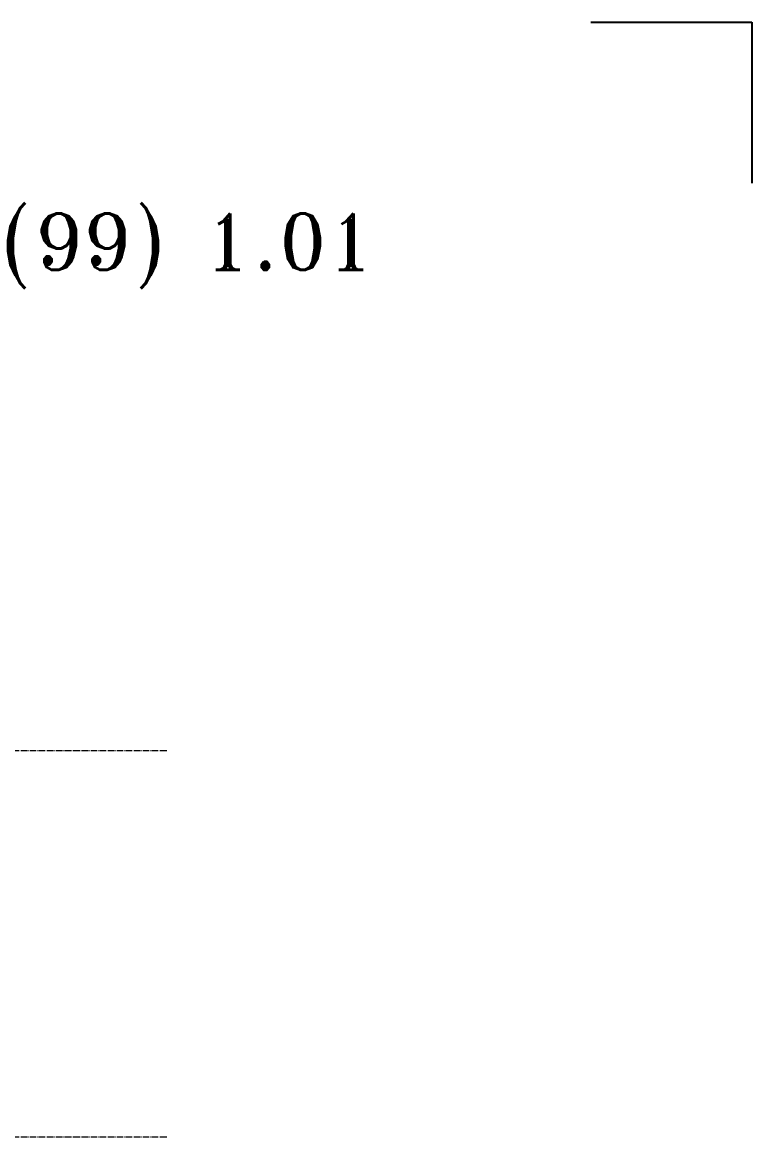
# Model space of a CAD drawing. Header units: millimetres. Extents: x -2 to 21000, y -2 to 14850.
# Drawn here: x 18735 to 21000, y 11388 to 14850 of the extents above; entities that cross this region are included whole.
import ezdxf

# ---------------------------------------------------------------- set-up
doc = ezdxf.new("R2010")
doc.units = ezdxf.units.MM
doc.linetypes.add('CENTERLINE', pattern=[27, 20, -3, 1, -3])
doc.layers.add('FOLDEM', color=1, linetype='Continuous')
doc.layers.add('HOVED', color=31, linetype='Continuous')
doc.layers.add('MODUL', color=8, linetype='CENTERLINE', lineweight=18)
doc.styles.add('ROMANT', font='romant.shx')

msp = doc.modelspace()

# ---------------------------------------------------------------- linework, layer by layer
at = {"layer": 'FOLDEM', "color": 1}
for p, q in [((20500, 14850), (21000, 14850)), ((21000, 14850), (21000, 14350))]:
    msp.add_line(p, q, dxfattribs=at)
at = {"layer": 'MODUL'}
for p, q in [((1208.3, 12587.7), (19184.9, 12587.7)), ((1208.3, 11387.7), (19184.9, 11387.7))]:
    msp.add_line(p, q, dxfattribs=at)

# ---------------------------------------------------------------- texts
at = {"layer": 'HOVED', "style": 'ROMANT'}
msp.add_text('(99) 1.01', height=175, dxfattribs=at).set_placement((18668.4, 14080.8))

doc.saveas('drawing.dxf')
